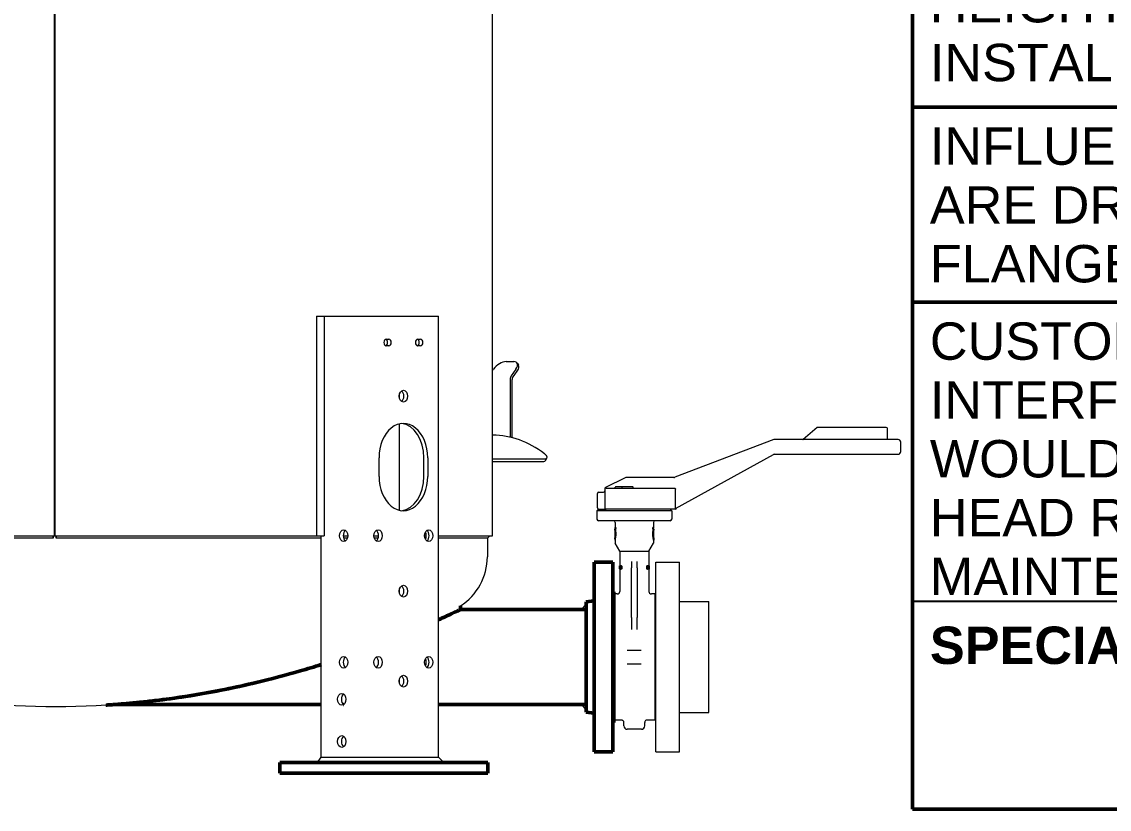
# Model space of a CAD drawing. Header units: inches. Extents: x 17 to 469, y 7 to 301.
# Drawn here: x 358.5 to 410, y 38.5 to 75.8 of the extents above; entities that cross this region are included whole.
import ezdxf
from ezdxf.enums import TextEntityAlignment as Align

# ---------------------------------------------------------------- set-up
doc = ezdxf.new("R2010")
doc.units = ezdxf.units.IN
doc.header["$LTSCALE"] = 14
doc.header["$MEASUREMENT"] = 0
doc.layers.get('0').update_dxf_attribs({"lineweight": 25})
for name, color, linetype, lineweight in [('Dimension (ANSI)', 7, 'Continuous', 25), ('Sketch Geometry (ANSI)', 7, 'Continuous', 25), ('Sketch Geometry(MEMCOR)', 7, 'Continuous', 50), ('Symbols(MEMCOR)', 7, 'Continuous', 25), ('Visible (ANSI)', 7, 'Continuous', 50)]:
    doc.layers.add(name, color=color, linetype=linetype, lineweight=lineweight)
doc.styles.add('MEMCOR', font='arial.ttf')
doc.styles.add('MEMCOR Medium', font='arial.ttf')
doc.dimstyles.new('Default (ANSI)', dxfattribs={"dimscale": 14, "dimtxt": 0.15, "dimasz": 0.098425, "dimexe": 0.125, "dimexo": 0.0625, "dimgap": 0.031496, "dimtad": 0, "dimtih": 1, "dimtoh": 1, "dimdec": 4, "dimrnd": 1e-08, "dimzin": 3, "dimdsep": 46, "dimlunit": 5, "dimtxsty": 'MEMCOR Medium', "dimcen": 0.09, "dimdle": 0.393701, "dimclrd": 256, "dimclre": 256, "dimclrt": 256, "dimadec": 0, "dimazin": 1, "dimtfac": 0.8, "dimtofl": 0, "dimtmove": 0, "dimatfit": 3, "dimfxl": 1, "dimfrac": 1, "dimtolj": 1, "dimtzin": 4, "dimlwd": -1, "dimlwe": -1, "dimarcsym": 0})

# ---------------------------------------------------------------- blocks, each defined once
blk = doc.blocks.new('NOTES')
at = {"layer": 'Sketch Geometry (ANSI)'}
blk.add_line((-2.075, -1.21), (2.075, -1.21), dxfattribs=at)
at = {"layer": 'Sketch Geometry(MEMCOR)'}
for p, q in [((-2.075, -1.85), (-2.075, 1.85)), ((-2.075, 0.31), (2.075, 0.31)), ((-2.075, -0.29), (2.075, -0.29)), ((2.075, -1.85), (-2.075, -1.85))]:
    blk.add_line(p, q, dxfattribs=at)
at = {"layer": 'Symbols(MEMCOR)', "color": 7, "char_height": 0.114972, "attachment_point": 1, "line_spacing_factor": 0.944221, "style": 'MEMCOR'}
for s, insert, width in [('\\fArial|b0|i0;TANKS ARE SHIPPED WITH LEGS IN THE COLLAPSED POSITION TO REDUCE OVERALL HEIGHT AND ASSIST TANK ACCESS. TANK MUST BE INSTALLED WITH LEGS IN EXTENDED POSITION.', (-2.0218, 1.048), 4.125148), ('\\fArial|b0|i0;INFLUENT, EFFLUENT, & DRAIN CONNECTIONS ARE DRILLED FOR METRIC AND IMPERIAL FLANGE BOLT PATTERNS', (-2.0218, 0.248), 3.923818), ('\\fArial|b0|i0;CUSTOMER IS TO CONFIRM THERE ARE NO INTERFERENCES IN THE FILTER ROOM THAT WOULD INHIBIT THE ROTATIONAL SWING OF THE HEAD REQUIRED FOR GENERAL FILTER MAINTENANCE', (-2.0218, -0.352), 4.083133)]:
    blk.add_mtext(s, dxfattribs=dict(at, insert=insert, width=width))
at = {"layer": 'Symbols(MEMCOR)', "color": 7, "insert": (-2.0218, -1.288), "char_height": 0.114972, "attachment_point": 1, "style": 'MEMCOR'}
blk.add_mtext('\\fArial|b1|i0;\\H0.1150;SPECIAL NOTES:', dxfattribs=at)
at = {"layer": 'Symbols(MEMCOR)', "color": 7, "style": 'MEMCOR'}
for tag, p in [('@Special_Notes', (-2.0218, -1.4827)), ('@Special_Notes1', (-2.0218, -1.6773))]:
    blk.add_attdef(tag, text='', height=0.115, dxfattribs=at).set_placement(p, align=Align.TOP_LEFT)
blk = doc.blocks.new('*D28')
at = {"layer": 'Defpoints', "color": 0, "transparency": 16777216}
for p in [(299.754, 132.744), (359.476, 132.744), (339.816, 40.229)]:
    blk.add_point(p, dxfattribs=at)
at = {"layer": 'Dimension (ANSI)', "transparency": 16777216}
for p, q in [((358.601, 132.744), (298.004, 132.744)), ((299.754, 131.366), (299.754, 93.646)), ((299.754, 41.607), (299.754, 79.328)), ((338.941, 40.229), (298.004, 40.229))]:
    blk.add_line(p, q, dxfattribs=at)
for points in [[(299.524, 131.366), (299.983, 131.366), (299.754, 132.744)], [(299.524, 41.607), (299.983, 41.607), (299.754, 40.229)]]:
    blk.add_solid(points, dxfattribs=at)
at = {"layer": 'Dimension (ANSI)', "transparency": 16777216, "char_height": 2.1, "attachment_point": 5, "style": 'MEMCOR Medium'}
for s, insert in [('\\A1; \\fArial|b0|i0;\\H2.1000;92{\\H0.8x;\\S1#2;} in', (299.754, 88.633)), ('\\A1;[2349.9 mm]{\\P\\fArial|b0|i0;\\H2.1000;SHIPPING HEIGHT\\P\\fArial|b0|i0;\\H2.1000;REF.}', (299.754, 81.474))]:
    blk.add_mtext(s, dxfattribs=dict(at, insert=insert))

msp = doc.modelspace()

# ---------------------------------------------------------------- linework, layer by layer
at = {"layer": 'Visible (ANSI)', "linetype": 'Continuous', "lineweight": 18}
for p, q in [((360.048821, 116.479368), (360.048821, 51.479368)), ((360.048826, 51.479368), (360.048826, 116.479368)), ((360.052437, 116.479368), (360.052437, 51.479368)), ((360.052442, 51.479368), (360.052442, 116.479368)), ((380.801093, 51.479368), (380.801093, 103.729368)), ((372.449901, 61.879368), (372.826234, 61.879368)), ((372.449901, 61.879368), (372.449901, 51.479368)), ((372.826234, 61.879368), (374.140441, 61.879368)), ((372.826234, 61.879368), (372.826234, 51.479368)), ((374.140441, 61.879368), (375.116249, 61.879368)), ((375.116249, 61.879368), (378.029528, 61.879368)), ((378.029528, 61.879368), (378.231625, 61.879368)), ((378.231625, 40.979368), (378.231625, 61.879368)), ((375.75618, 60.784368), (375.89053, 60.784368)), ((375.89053, 60.474368), (375.75618, 60.474368)), ((377.255247, 60.784368), (377.389597, 60.784368)), ((377.389597, 60.474368), (377.255247, 60.474368)), ((380.801093, 59.311241), (380.84437, 59.372443)), ((381.447923, 59.725996), (381.801476, 59.725996)), ((381.90503, 59.372443), (381.681786, 59.056729)), ((381.746786, 58.964805), (381.97003, 59.280519)), ((381.959725, 59.661118), (382.024725, 59.569194)), ((381.627939, 58.872881), (381.627939, 56.176395)), ((381.719862, 56.176395), (381.719862, 58.872881)), ((376.384754, 58.002127), (376.384754, 58.176609)), ((376.384754, 52.681229), (376.384754, 56.777507)), ((396.182783, 56.598205), (395.51983, 56.041921)), ((399.454254, 56.612242), (396.22135, 56.612242)), ((399.514254, 56.057242), (399.514254, 56.552242)), ((394.117757, 56.029053), (389.43575, 54.245431)), ((400.014254, 56.037242), (394.162257, 56.037242)), ((400.139254, 55.462242), (400.139254, 55.912242)), ((375.420304, 54.289368), (375.420304, 55.169368)), ((377.548696, 54.289368), (377.548696, 55.169368)), ((377.725473, 55.169368), (377.725473, 54.289368)), ((383.317165, 55.058988), (383.366275, 55.168901)), ((389.467116, 52.76633), (394.111112, 55.321757)), ((394.171374, 55.337242), (400.014254, 55.337242)), ((383.209013, 55.106583), (380.801093, 55.106583)), ((380.801093, 54.996685), (383.159909, 54.996685)), ((387.057454, 54.208842), (386.185808, 53.773019)), ((387.08786, 54.224046), (387.057454, 54.208842)), ((389.39125, 54.237242), (387.143762, 54.237242)), ((386.114254, 53.709039), (386.114254, 53.677242)), ((386.114254, 53.677242), (386.114254, 52.797242)), ((386.152049, 53.75614), (386.140744, 53.750487)), ((386.171768, 53.765999), (386.152049, 53.75614)), ((386.185808, 53.773019), (386.171768, 53.765999)), ((386.174254, 53.737242), (386.195054, 53.737242)), ((386.195054, 53.737242), (389.401341, 53.737242)), ((386.612706, 53.747242), (386.612706, 53.777242)), ((386.936702, 53.787242), (386.622706, 53.787242)), ((386.943878, 53.787242), (386.936702, 53.787242)), ((387.282811, 53.787242), (386.943878, 53.787242)), ((386.946702, 53.747242), (386.946702, 53.777242)), ((387.295636, 53.787242), (387.282811, 53.787242)), ((387.44591, 53.787242), (387.295636, 53.787242)), ((387.45591, 53.747242), (387.45591, 53.777242)), ((389.462971, 52.832534), (389.462971, 53.677242)), ((385.764254, 52.797242), (385.764254, 53.477242)), ((385.824254, 53.537242), (386.054254, 53.537242)), ((360.048826, 52.604368), (360.052437, 52.604368)), ((385.821494, 52.737242), (385.742754, 52.658502)), ((389.285754, 52.658502), (385.742754, 52.658502)), ((385.742754, 52.658502), (385.742754, 52.264801)), ((385.821494, 52.737242), (386.174254, 52.737242)), ((386.195054, 52.737242), (386.174254, 52.737242)), ((389.454254, 52.737242), (386.195054, 52.737242)), ((389.207013, 52.737242), (389.285754, 52.658502)), ((389.285754, 52.658502), (389.285754, 52.264801)), ((360.048826, 52.479368), (360.052437, 52.479368)), ((389.207013, 52.186061), (385.821494, 52.186061)), ((386.608742, 52.107321), (386.608742, 51.859683)), ((388.419765, 52.107321), (388.419765, 51.859683)), ((386.588663, 51.790392), (386.588663, 51.743148)), ((386.588663, 51.790392), (386.599638, 51.790392)), ((386.594562, 51.859683), (386.594562, 51.812045)), ((386.594562, 51.859683), (386.619835, 51.859683)), ((386.60041, 51.812045), (386.594562, 51.812045)), ((386.604957, 51.710343), (386.625404, 51.710343)), ((386.619835, 51.812045), (386.609616, 51.812045)), ((386.619835, 51.812045), (386.619835, 51.859683)), ((386.619835, 51.859683), (386.64063, 51.859683)), ((386.619835, 51.812045), (386.64063, 51.812045)), ((386.64063, 51.859683), (386.64063, 51.812045)), ((388.408672, 51.859683), (388.387877, 51.859683)), ((388.387877, 51.812045), (388.387877, 51.859683)), ((388.408672, 51.812045), (388.387877, 51.812045)), ((388.403103, 51.710343), (388.42355, 51.710343)), ((388.408672, 51.859683), (388.433945, 51.859683)), ((388.408672, 51.859683), (388.408672, 51.812045)), ((388.418891, 51.812045), (388.408672, 51.812045)), ((388.433945, 51.812045), (388.428097, 51.812045)), ((388.439844, 51.790392), (388.428869, 51.790392)), ((388.433945, 51.812045), (388.433945, 51.859683)), ((388.439844, 51.790392), (388.439844, 51.743148)), ((359.983779, 51.354368), (347.428819, 51.354368)), ((347.651362, 51.479368), (360.048821, 51.479368)), ((359.983779, 51.354368), (359.983371, 51.479368)), ((359.983779, 51.479368), (359.983779, 51.354368)), ((360.048826, 51.479368), (360.048821, 51.479368)), ((360.052437, 51.479368), (360.052442, 51.479368)), ((360.052442, 51.479368), (372.449901, 51.479368)), ((360.117892, 51.479368), (360.117484, 51.354368)), ((360.117484, 51.354368), (360.117484, 51.479368)), ((372.672444, 51.354368), (360.117484, 51.354368)), ((372.449901, 51.479368), (372.826234, 51.479368)), ((372.672444, 40.979368), (372.672444, 51.479368)), ((373.723248, 51.479368), (373.942451, 51.479368)), ((373.921627, 51.354368), (373.744073, 51.354368)), ((375.178474, 51.479368), (375.397677, 51.479368)), ((375.376852, 51.354368), (375.199299, 51.354368)), ((377.571323, 51.479368), (377.654762, 51.479368)), ((377.633937, 51.354368), (377.592148, 51.354368)), ((378.231625, 51.479368), (380.801093, 51.479368)), ((380.550631, 51.354368), (378.231625, 51.354368)), ((380.550631, 51.354368), (380.675631, 51.479368)), ((380.550631, 51.354368), (380.550631, 50.479368)), ((386.588663, 51.384093), (386.588663, 51.336848)), ((386.588663, 51.336848), (386.589524, 51.336848)), ((386.588663, 51.306927), (386.589257, 51.306927)), ((386.588663, 51.306927), (386.588663, 51.259289)), ((386.59141, 51.259289), (386.588663, 51.259289)), ((386.59141, 51.259289), (386.61155, 51.259289)), ((386.613557, 51.356913), (386.593373, 51.356913)), ((386.608742, 51.259289), (386.608742, 51.128343)), ((386.825277, 50.748019), (386.611379, 51.118501)), ((388.20323, 50.748019), (388.417128, 51.118501)), ((388.435134, 51.356913), (388.41495, 51.356913)), ((388.437097, 51.259289), (388.416957, 51.259289)), ((388.419765, 51.259289), (388.419765, 51.128343)), ((388.439844, 51.259289), (388.437097, 51.259289)), ((388.439844, 51.336848), (388.438983, 51.336848)), ((388.43925, 51.306927), (388.439844, 51.306927)), ((388.439844, 51.384093), (388.439844, 51.336848)), ((388.439844, 51.306927), (388.439844, 51.259289)), ((386.825277, 50.748019), (388.20323, 50.748019)), ((386.825277, 50.748019), (386.825277, 50.053786)), ((388.20323, 50.748019), (388.20323, 50.053263)), ((386.814041, 50.031287), (386.814041, 50.016506)), ((386.815844, 50.016506), (386.814041, 50.016506)), ((386.815844, 50.016506), (386.815844, 49.908328)), ((386.816191, 50.053786), (386.817875, 50.053786)), ((386.817875, 49.908328), (386.817875, 50.053786)), ((386.817875, 50.053786), (386.829762, 50.053786)), ((386.829762, 50.053786), (386.829762, 50.041277)), ((386.83853, 50.056533), (386.850787, 50.056533)), ((386.884228, 50.056533), (386.897393, 50.056533)), ((387.376458, 50.260694), (387.376458, 49.95412)), ((387.652049, 49.95412), (387.652049, 50.260694)), ((388.108987, 49.891846), (388.108987, 50.053263)), ((388.122631, 50.053263), (388.108987, 50.053263)), ((388.122631, 50.053263), (388.14222, 50.053263)), ((388.122631, 50.053263), (388.122631, 49.891846)), ((388.134403, 49.910421), (388.134403, 50.034688)), ((388.142737, 50.034688), (388.134403, 50.034688)), ((388.174387, 50.02314), (388.174387, 50.053263)), ((388.186705, 50.053263), (388.174387, 50.053263)), ((388.186705, 50.053263), (388.194905, 50.053263)), ((388.186705, 50.053263), (388.186705, 49.891846)), ((388.192255, 49.891846), (388.192255, 50.031026)), ((388.195672, 50.047048), (388.195672, 50.053263)), ((388.207612, 50.053263), (388.195672, 50.053263)), ((388.212316, 50.053786), (388.20323, 50.053786)), ((388.207612, 50.053263), (388.210255, 50.053263)), ((388.207612, 50.053263), (388.207612, 49.925464)), ((388.210255, 49.891846), (388.210255, 50.053263)), ((388.214466, 50.031287), (388.210255, 50.031287)), ((388.214466, 50.016506), (388.210255, 50.016506)), ((388.212663, 50.016506), (388.212663, 49.908328)), ((388.214466, 50.031287), (388.214466, 50.016506)), ((388.537876, 41.229368), (388.537876, 50.229368)), ((388.537876, 50.229368), (389.662876, 50.229368)), ((389.662876, 41.229368), (389.662876, 50.229368)), ((386.814041, 49.908328), (386.815844, 49.908328)), ((386.814041, 49.908328), (386.814041, 49.891846)), ((386.821703, 49.891846), (386.814041, 49.891846)), ((386.817875, 49.908328), (386.821703, 49.908328)), ((386.821703, 49.891846), (386.821703, 49.908328)), ((386.821703, 49.908328), (386.829077, 49.908328)), ((386.821703, 49.891846), (386.833522, 49.891846)), ((386.825277, 49.891846), (386.825277, 48.839604)), ((386.83853, 49.888445), (386.850787, 49.888445)), ((386.884228, 49.888445), (386.897393, 49.888445)), ((387.376458, 48.805564), (387.376458, 49.95412)), ((387.652049, 49.95412), (387.652049, 48.805564)), ((388.122631, 49.891846), (388.108987, 49.891846)), ((388.142414, 49.891846), (388.122631, 49.891846)), ((388.134403, 49.910421), (388.142737, 49.910421)), ((388.162836, 49.921147), (388.150056, 49.921147)), ((388.174387, 49.891846), (388.174387, 49.922867)), ((388.186705, 49.891846), (388.174387, 49.891846)), ((388.192255, 49.891846), (388.186705, 49.891846)), ((388.207004, 49.891846), (388.195054, 49.891846)), ((388.20323, 49.891846), (388.20323, 48.839604)), ((388.210255, 49.891846), (388.207004, 49.891846)), ((388.214466, 49.908328), (388.210255, 49.908328)), ((388.214466, 49.891846), (388.210255, 49.891846)), ((388.214466, 49.908328), (388.214466, 49.891846)), ((376.384754, 48.761127), (376.384754, 48.935609)), ((386.707167, 48.721494), (386.550631, 48.721494)), ((387.376458, 47.602925), (387.376458, 48.805564)), ((387.652049, 48.805564), (387.652049, 47.602925)), ((388.498505, 48.721494), (388.32134, 48.721494)), ((388.498505, 42.737242), (388.498505, 48.721494)), ((388.537876, 48.682124), (388.498505, 48.721494)), ((384.990631, 47.979368), (385.240631, 48.229368)), ((384.990631, 47.979368), (385.240631, 47.979368)), ((389.662876, 48.354368), (391.037876, 48.354368)), ((391.037876, 43.104368), (391.037876, 48.354368)), ((387.376458, 47.602925), (387.376458, 47.386466)), ((387.652049, 47.386466), (387.652049, 47.602925)), ((387.376458, 47.386466), (387.376458, 47.031798)), ((387.652049, 47.031798), (387.652049, 47.386466)), ((387.84626, 46.044329), (387.182248, 46.044329)), ((387.182248, 45.414407), (387.84626, 45.414407)), ((376.384754, 44.498127), (376.384754, 44.672609)), ((385.240631, 43.229368), (384.990631, 43.479368)), ((385.240631, 43.479368), (384.990631, 43.479368)), ((388.537876, 42.776612), (388.498505, 42.737242)), ((389.662876, 43.104368), (391.037876, 43.104368)), ((386.94607, 42.737242), (386.550631, 42.737242)), ((387.022128, 42.461848), (387.022128, 42.632438)), ((387.848899, 42.304368), (387.179608, 42.304368)), ((388.006379, 42.461848), (388.006379, 42.632438)), ((388.498505, 42.737242), (388.082437, 42.737242)), ((388.537876, 41.229368), (389.662876, 41.229368)), ((372.495667, 40.729368), (372.672444, 40.979368)), ((372.672444, 40.979368), (374.140441, 40.979368)), ((374.140441, 40.979368), (375.116249, 40.979368)), ((375.116249, 40.979368), (378.029528, 40.979368)), ((378.029528, 40.979368), (378.231625, 40.979368)), ((378.231625, 40.979368), (378.481625, 40.729368))]:
    msp.add_line(p, q, dxfattribs=at)
at = {"layer": 'Visible (ANSI)'}
for p, q in [((385.610631, 50.229368), (385.610631, 41.229368)), ((386.490631, 50.229368), (385.610631, 50.229368)), ((386.490631, 50.229368), (386.490631, 41.229368)), ((386.550631, 48.824368), (386.490631, 48.824368)), ((386.550631, 48.824368), (386.550631, 42.634368)), ((379.27652, 48.148013), (379.27652, 47.979368)), ((379.27652, 47.979368), (385.240631, 47.979368)), ((385.240631, 48.338938), (385.610631, 48.384368)), ((385.240631, 48.338938), (385.240631, 43.119798)), ((362.490126, 43.461455), (362.490126, 43.452187)), ((372.672444, 43.479368), (362.893509, 43.479368)), ((373.749177, 43.479368), (373.73683, 43.479368)), ((385.240631, 43.479368), (378.231625, 43.479368)), ((385.240631, 43.119798), (385.610631, 43.074368)), ((386.550631, 42.634368), (386.490631, 42.634368)), ((386.490631, 41.229368), (385.610631, 41.229368)), ((370.711529, 40.729368), (371.004423, 40.729368)), ((370.711529, 40.729368), (370.711529, 40.229368)), ((373.125743, 40.729368), (371.004423, 40.729368)), ((373.125743, 40.729368), (374.539957, 40.729368)), ((380.281664, 40.729368), (374.539957, 40.729368)), ((380.281664, 40.729368), (380.574557, 40.729368)), ((380.574557, 40.729368), (380.574557, 40.229368)), ((371.004423, 40.229368), (370.711529, 40.229368)), ((373.125743, 40.229368), (371.004423, 40.229368)), ((374.539957, 40.229368), (373.125743, 40.229368)), ((380.281664, 40.229368), (374.539957, 40.229368)), ((380.574557, 40.229368), (380.281664, 40.229368))]:
    msp.add_line(p, q, dxfattribs=at)
at = {"layer": 'Visible (ANSI)', "linetype": 'Continuous', "lineweight": 18}
for centre, radius, start, end in [((396.22135, 56.552242), 0.06, 90, 130), ((399.454254, 56.552242), 0.06, 0, 90), ((394.162257, 55.912242), 0.125, 90, 110.854458), ((395.506974, 56.057242), 0.02, 270, 310), ((399.534254, 56.057242), 0.02, 180, 270), ((400.014254, 55.912242), 0.125, 0, 90), ((394.171374, 55.212242), 0.125, 90, 118.8224298), ((400.014254, 55.462242), 0.125, 270, 0), ((387.143762, 54.112242), 0.125, 90, 116.5650512), ((389.39125, 54.362242), 0.125, 270, 290.854458), ((386.054254, 53.597242), 0.06, 270, 0), ((386.174254, 53.677242), 0.06, 90, 180), ((386.602706, 53.747242), 0.01, 270, 0), ((386.622706, 53.777242), 0.01, 90, 180), ((386.936702, 53.777242), 0.01, 0, 90), ((386.956702, 53.747242), 0.01, 180, 270), ((387.44591, 53.777242), 0.01, 0, 90), ((387.46591, 53.747242), 0.01, 180, 270), ((385.824254, 53.477242), 0.06, 90, 180), ((385.824254, 52.797242), 0.06, 180, 270), ((386.174254, 52.797242), 0.06, 180, 270), ((389.454254, 52.797242), 0.06, 270, 355.1309829), ((385.821494, 52.264801), 0.07874, 180, 270), ((386.530002, 52.107321), 0.07874, 0, 90), ((388.498505, 52.107321), 0.07874, 90, 180), ((389.207013, 52.264801), 0.07874, 270, 0), ((386.628427, 51.128343), 0.019685, 180, 210), ((388.40008, 51.128343), 0.019685, 330, 0), ((377.780631, 50.479368), 2.77, 302.6858143, 0), ((386.707167, 48.839604), 0.11811, 270, 0), ((388.32134, 48.839604), 0.11811, 180, 270), ((360.050631, 84.702806), 41.313437, 252.2109411, 273.3851958), ((386.911891, 42.632438), 0.110236, 0, 71.9378969), ((387.179608, 42.461848), 0.15748, 180, 270), ((387.848899, 42.461848), 0.15748, 270, 0), ((388.116616, 42.632438), 0.110236, 108.0621031, 180)]:
    msp.add_arc(centre, radius, start, end, dxfattribs=at)
at = {"layer": 'Visible (ANSI)'}
for centre, major_axis, start_param, end_param in [((360.118553, 60.479368), (0, 4.25), 0.02200231, 0.023204255), ((360.154803, 60.479368), (0, 4.25), 0.034069472, 0.035271833), ((360.154803, 60.479368), (0, -4.25), 6.247913474, 6.249115835), ((360.118553, 60.479368), (0, -4.25), 6.259981052, 6.261182997)]:
    msp.add_ellipse(centre, major_axis=major_axis, ratio=0.707106781, start_param=start_param, end_param=end_param, dxfattribs=at)
at = {"layer": 'Visible (ANSI)', "linetype": 'Continuous', "lineweight": 18}
for centre, major_axis, ratio, start_param, end_param in [((375.75618, 60.629368), (0, -0.155), 0.707106781, 3.141592654, 6.283185307), ((375.713754, 60.629368), (0, -0.155), 0.707106781, 0.194777643, 2.946815011), ((375.89053, 60.629368), (0, 0.155), 0.707106781, 3.141592654, 6.283185307), ((377.255247, 60.629368), (0, -0.155), 0.707106781, 3.141592654, 6.283185307), ((377.21282, 60.629368), (0, -0.155), 0.707106781, 0.194777643, 2.946815011), ((377.389597, 60.629368), (0, 0.155), 0.707106781, 3.141592654, 6.283185307), ((381.197923, 59.372443), (0.408248, 0.288675), 0.5, 0.615479709, 2.186276035), ((381.551476, 59.372443), (0.408248, 0.288675), 0.5, 5.327868689, 6.898665016), ((381.616476, 59.280519), (0.408248, 0.288675), 0.5, 5.327868689, 6.283185307), ((381.811786, 58.872881), (0, 0.26), 0.707106781, 0.785398163, 1.570796327), ((381.811786, 58.872881), (0, -0.13), 0.707106781, 3.926990817, 4.71238898), ((376.396112, 58.089368), (0, 0.28), 0.707106781, 3.604362771, 5.820415189), ((376.572889, 55.169368), (0, 1.63), 0.707106781, 4.71238898, 7.853981634), ((376.396112, 55.169368), (0, 1.63), 0.707106781, 4.71238898, 6.206422826), ((380.77876, 48.876195), (0, 7.37), 0.707106781, 5.787544151, 6.278899705), ((381.536015, 56.176395), (0, 0.13), 0.707106781, 4.493796303, 4.71238898), ((381.536015, 56.176395), (0, -0.26), 0.707106781, 1.375468286, 1.570796327), ((376.572889, 54.289368), (0, -1.63), 0.707106781, 4.71238898, 7.853981634), ((376.396112, 54.289368), (0, -1.63), 0.707106781, 0.076762481, 1.570796327), ((373.921238, 51.479368), (0, -0.28), 0.707106781, 3.604362771, 5.820415189), ((375.199687, 51.479368), (0, 0.28), 0.707106781, 3.604362771, 5.820415189), ((377.456772, 51.479368), (0, -0.28), 0.707106781, 0.909644844, 2.23194781), ((377.592536, 51.479368), (0, 0.28), 0.707106781, 3.604362771, 5.820415189), ((387.514254, 51.159771), (0, 4.107169), 0.225359733, 1.439784722, 1.514252692), ((387.514254, 50.943084), (0, 4.107169), 0.225359733, 1.398441887, 1.454469301), ((387.514254, 51.159771), (0, 4.107169), 0.225359733, 1.411307558, 1.427164649), ((387.514254, 50.943084), (0, 4.107169), 0.225359733, 1.357613543, 1.38288267), ((387.514254, 50.943084), (0, 4.018073), 0.225359733, 1.352810995, 1.378664437), ((387.514254, 50.943084), (0, 4.018073), 0.225359733, 4.90452087, 4.930374312), ((387.514254, 50.943084), (0, -4.107169), 0.225359733, 1.758709983, 1.78397911), ((387.514254, 50.943084), (0, -4.107169), 0.225359733, 1.687123352, 1.743150767), ((387.514254, 51.159771), (0, -4.107169), 0.225359733, 1.714428005, 1.730285096), ((387.514254, 51.159771), (0, -4.107169), 0.225359733, 1.627339961, 1.701807931), ((387.514254, 51.159771), (0, 4.107169), 0.225359733, 1.526769784, 1.534959662), ((387.514254, 50.943084), (0, 4.107169), 0.225359733, 1.469867522, 1.493731553), ((387.514254, 50.943084), (0, 4.018073), 0.225359733, 1.467621648, 1.49201922), ((387.514254, 50.943084), (0, 4.018073), 0.225359733, 4.791166087, 4.815563659), ((387.514254, 50.943084), (0, -4.107169), 0.225359733, 1.647861101, 1.671725131), ((387.514254, 51.159771), (0, -4.107169), 0.225359733, 1.606632991, 1.61482287), ((387.514254, 49.685619), (0, -1.365637), 0.513157895, 1.722387859, 1.826501132), ((387.514254, 49.725401), (0, -1.377604), 0.508700102, 1.716536886, 1.811096977), ((387.514254, 49.685619), (0, 1.342621), 0.513157895, 4.866599842, 4.891116357), ((376.396112, 48.848368), (0, 0.28), 0.707106781, 3.604362771, 5.820415189), ((373.921238, 45.479368), (0, -0.28), 0.707106781, 3.604362771, 5.820415189), ((375.199687, 45.479368), (0, 0.28), 0.707106781, 3.604362771, 5.820415189), ((377.456772, 45.479368), (0, -0.28), 0.707106781, 0.909644844, 2.23194781), ((377.592536, 45.479368), (0, 0.28), 0.707106781, 3.604362771, 5.820415189), ((376.396112, 44.585368), (0, 0.28), 0.707106781, 3.604362771, 5.820415189), ((373.831392, 43.725368), (0, -0.28), 0.707106781, 3.604362771, 5.820415189), ((373.831392, 41.725368), (0, -0.28), 0.707106781, 3.604362771, 5.820415189)]:
    msp.add_ellipse(centre, major_axis=major_axis, ratio=ratio, start_param=start_param, end_param=end_param, dxfattribs=at)
for centre, major_axis in [((376.572889, 58.089368), (0, -0.28)), ((373.744461, 51.479368), (0, 0.28)), ((375.376464, 51.479368), (0, -0.28)), ((377.769313, 51.479368), (0, -0.28)), ((376.572889, 48.848368), (0, -0.28)), ((373.744461, 45.479368), (0, 0.28)), ((375.376464, 45.479368), (0, -0.28)), ((377.769313, 45.479368), (0, -0.28)), ((376.572889, 44.585368), (0, -0.28)), ((373.654615, 43.725368), (0, -0.28)), ((373.654615, 41.725368), (0, -0.28))]:
    msp.add_ellipse(centre, major_axis=major_axis, ratio=0.707106781, dxfattribs=at)
for points, knots in [([(383.257268, 55.359318), (383.296357, 55.329431), (383.328905, 55.296769), (383.368443, 55.235318), (383.375447, 55.20657), (383.366402, 55.160615), (383.349778, 55.14035), (383.293272, 55.113314), (383.253407, 55.106583), (383.209013, 55.106583)], [5.751172896, 5.751172896, 5.751172896, 5.751172896, 6.230027309, 6.230027309, 6.708881722, 6.708881722, 7.187288544, 7.187288544, 7.665695365, 7.665695365, 7.665695365, 7.665695365]), ([(383.159909, 54.996685), (383.204303, 54.996685), (383.244169, 55.003416), (383.294486, 55.027488), (383.309457, 55.042158), (383.317106, 55.059012)], [7.666112893, 7.666112893, 7.666112893, 7.666112893, 8.1445202479, 8.1445202479, 8.5181613892, 8.5181613892, 8.5181613892, 8.5181613892]), ([(386.126574, 53.7409), (386.121554, 53.736124), (386.11888, 53.731308), (386.11632, 53.725286), (386.115546, 53.722796), (386.114516, 53.717705), (386.114256, 53.715123), (386.114254, 53.712521)], [0, 0, 0, 0, 0.0554026382, 0.0554026382, 0.091701074, 0.091701074, 0.1274278989, 0.1274278989, 0.1274278989, 0.1274278989]), ([(386.140742, 53.750486), (386.140667, 53.750449), (386.140592, 53.750411), (386.137193, 53.748701), (386.131719, 53.745794), (386.126574, 53.7409)], [-0.00064885071, -0.00064885071, -0.00064885071, -0.00064885071, 0, 0, 0.02871512002, 0.02871512002, 0.02871512002, 0.02871512002]), ([(389.401341, 53.737242), (389.409018, 53.737242), (389.41806, 53.73548), (389.432173, 53.729725), (389.439768, 53.724751), (389.450462, 53.714225), (389.45549, 53.706847), (389.46122, 53.693219), (389.462971, 53.684584), (389.462971, 53.677242)], [0.6867161973, 0.6867161973, 0.6867161973, 0.6867161973, 0.7452113325, 0.7452113325, 0.8028585154, 0.8028585154, 0.8595568244, 0.8595568244, 0.9155047418, 0.9155047418, 0.9155047418, 0.9155047418]), ([(389.465073, 52.797242), (389.464641, 52.800477), (389.464269, 52.803938), (389.463285, 52.815614), (389.462971, 52.824387), (389.462971, 52.832534)], [0.40630894374, 0.40630894374, 0.40630894374, 0.40630894374, 0.43386006597, 0.43386006597, 0.49593751125, 0.49593751125, 0.49593751125, 0.49593751125]), ([(389.467116, 52.76633), (389.466335, 52.765895), (389.465775, 52.765782), (389.464698, 52.766019), (389.464441, 52.766793), (389.464396, 52.770285), (389.46507, 52.774062), (389.465889, 52.783833), (389.46602, 52.790156), (389.465073, 52.797242)], [-2.5228002493, -2.5228002493, -2.5228002493, -2.5228002493, -2.493582986, -2.493582986, -2.4433706275, -2.4433706275, -2.3553185183, -2.3553185183, -2.2602426924, -2.2602426924, -2.2602426924, -2.2602426924]), ([(386.598194, 51.747665), (386.596177, 51.757706), (386.594284, 51.766339), (386.590121, 51.784653), (386.588663, 51.790392), (386.588663, 51.790392)], [0.5273866109, 0.5273866109, 0.5273866109, 0.5273866109, 0.6538045606, 0.6538045606, 0.8717207208, 0.8717207208, 0.8717207208, 0.8717207208]), ([(386.588663, 51.743148), (386.588663, 51.743148), (386.589575, 51.738619), (386.592668, 51.721403), (386.594643, 51.70982), (386.596595, 51.69632)], [2.0668736377, 2.0668736377, 2.0668736377, 2.0668736377, 2.2391088485, 2.2391088485, 2.3902379865, 2.3902379865, 2.3902379865, 2.3902379865]), ([(386.593373, 51.356913), (386.595951, 51.368394), (386.599397, 51.384725), (386.606189, 51.423338), (386.609978, 51.448759), (386.615363, 51.504594), (386.616873, 51.535018), (386.616873, 51.56362), (386.616873, 51.592222), (386.615363, 51.622646), (386.610557, 51.672484), (386.607769, 51.692915), (386.604957, 51.710343)], [-0.637258242, -0.637258242, -0.637258242, -0.637258242, -0.4358884, -0.4358884, -0.2179442, -0.2179442, 0, 0, 0, 0.2179442, 0.2179442, 0.389071682, 0.389071682, 0.389071682, 0.389071682]), ([(386.602377, 51.647474), (386.602827, 51.642573), (386.603251, 51.637537), (386.605309, 51.610295), (386.60624, 51.586224), (386.60624, 51.56362), (386.60624, 51.541016), (386.605309, 51.516945), (386.601969, 51.472731), (386.599612, 51.452582), (386.596585, 51.430716), (386.595739, 51.425027), (386.594918, 51.419782)], [-0.2122552948, -0.2122552948, -0.2122552948, -0.2122552948, -0.1722437288, -0.1722437288, 0, 0, 0, 0.1722437288, 0.1722437288, 0.3444874576, 0.3444874576, 0.4090070723, 0.4090070723, 0.4090070723, 0.4090070723]), ([(386.625404, 51.710343), (386.62828, 51.692917), (386.631132, 51.67249), (386.636051, 51.622654), (386.637597, 51.592228), (386.637597, 51.56362), (386.637597, 51.535012), (386.636051, 51.504586), (386.63054, 51.448753), (386.626663, 51.423335), (386.619716, 51.384726), (386.616192, 51.368395), (386.613557, 51.356913)], [-0.389147007, -0.389147007, -0.389147007, -0.389147007, -0.217989881, -0.217989881, 0, 0, 0, 0.217989881, 0.217989881, 0.435979763, 0.435979763, 0.637408265, 0.637408265, 0.637408265, 0.637408265]), ([(388.41495, 51.356913), (388.412315, 51.368395), (388.408791, 51.384726), (388.401844, 51.423335), (388.397967, 51.448753), (388.392456, 51.504586), (388.39091, 51.535012), (388.39091, 51.592228), (388.392456, 51.622654), (388.397375, 51.67249), (388.400227, 51.692917), (388.403103, 51.710343)], [1.106387994, 1.106387994, 1.106387994, 1.106387994, 1.307816496, 1.307816496, 1.525806378, 1.525806378, 1.743796259, 1.743796259, 1.961786141, 1.961786141, 2.132943266, 2.132943266, 2.132943266, 2.132943266]), ([(388.42355, 51.710343), (388.420738, 51.692915), (388.41795, 51.672484), (388.413144, 51.622646), (388.411634, 51.592222), (388.411634, 51.535018), (388.413144, 51.504594), (388.418529, 51.448759), (388.422318, 51.423338), (388.42911, 51.384725), (388.432557, 51.368394), (388.435134, 51.356913)], [1.35436976, 1.35436976, 1.35436976, 1.35436976, 1.525497241, 1.525497241, 1.743441442, 1.743441442, 1.961385642, 1.961385642, 2.179329842, 2.179329842, 2.380699684, 2.380699684, 2.380699684, 2.380699684]), ([(388.433589, 51.419782), (388.432768, 51.425027), (388.431922, 51.430716), (388.428895, 51.452582), (388.426538, 51.472731), (388.423198, 51.516945), (388.422267, 51.541016), (388.422267, 51.586224), (388.423198, 51.610295), (388.425256, 51.637537), (388.42568, 51.642573), (388.42613, 51.647474)], [0.9689086862, 0.9689086862, 0.9689086862, 0.9689086862, 1.0334283008, 1.0334283008, 1.2056720296, 1.2056720296, 1.3779157584, 1.3779157584, 1.5501594872, 1.5501594872, 1.5901710532, 1.5901710532, 1.5901710532, 1.5901710532]), ([(388.439844, 51.790392), (388.439844, 51.790392), (388.438386, 51.784653), (388.434223, 51.766339), (388.43233, 51.757706), (388.430313, 51.747665)], [0.8717207208, 0.8717207208, 0.8717207208, 0.8717207208, 1.089636881, 1.089636881, 1.2160548307, 1.2160548307, 1.2160548307, 1.2160548307]), ([(388.431912, 51.69632), (388.433864, 51.70982), (388.435839, 51.721403), (388.438932, 51.738619), (388.439844, 51.743148), (388.439844, 51.743148)], [1.7435092888, 1.7435092888, 1.7435092888, 1.7435092888, 1.8946384268, 1.8946384268, 2.0668736377, 2.0668736377, 2.0668736377, 2.0668736377]), ([(386.816191, 50.053786), (386.816176, 50.051689), (386.816148, 50.049568), (386.816063, 50.045763), (386.816008, 50.044029), (386.815856, 50.040589), (386.815754, 50.038959), (386.815559, 50.036798), (386.815405, 50.035326), (386.814805, 50.032207), (386.814445, 50.03151), (386.814131, 50.031302), (386.814085, 50.031287), (386.814041, 50.031287)], [-0.2436376975, -0.2436376975, -0.2436376975, -0.2436376975, -0.1880416797, -0.1880416797, -0.1398143028, -0.1398143028, -0.0852719588, -0.0852719588, -0.0529727675, -0.0529727675, -0.008226546, -0.008226546, 0, 0, 0, 0]), ([(386.83853, 50.056533), (386.837402, 50.056533), (386.836307, 50.056168), (386.83434, 50.054487), (386.833465, 50.053271), (386.83153, 50.049116), (386.830603, 50.045817), (386.828944, 50.036877), (386.828255, 50.030842), (386.826855, 50.010782), (386.826523, 49.995763), (386.826419, 49.978004), (386.826411, 49.97521), (386.826411, 49.972424)], [-0.3523898205, -0.3523898205, -0.3523898205, -0.3523898205, -0.306030752, -0.306030752, -0.2639705788, -0.2639705788, -0.204698491, -0.204698491, -0.1353866948, -0.1353866948, -0.0212323229, -0.0212323229, 0, 0, 0, 0]), ([(386.831062, 49.972424), (386.831062, 49.988547), (386.831268, 49.998192), (386.831511, 50.008434), (386.831799, 50.015531), (386.832371, 50.021608)], [-0.07875293078, -0.07875293078, -0.07875293078, -0.07875293078, -0.05001055618, -0.05001055618, 0, 0, 0, 0]), ([(386.832371, 50.021608), (386.832564, 50.023642), (386.832795, 50.025623), (386.83333, 50.029145), (386.833624, 50.030707), (386.834586, 50.034609), (386.835214, 50.035952), (386.836582, 50.038112), (386.837547, 50.038613), (386.83853, 50.038613)], [-0.06403997171, -0.06403997171, -0.06403997171, -0.06403997171, -0.05394425071, -0.05394425071, -0.04478939526, -0.04478939526, -0.02827011575, -0.02827011575, 0, 0, 0, 0]), ([(386.85486, 49.972555), (386.85486, 49.991117), (386.854186, 50.01018), (386.851086, 50.033583), (386.849917, 50.038547), (386.847984, 50.045627), (386.846669, 50.048976), (386.843482, 50.054352), (386.84168, 50.05584), (386.839454, 50.056471), (386.838989, 50.056533), (386.83853, 50.056533)], [-0.1889698191, -0.1889698191, -0.1889698191, -0.1889698191, -0.1339112974, -0.1339112974, -0.1045267042, -0.1045267042, -0.062503335, -0.062503335, -0.0131912318, -0.0131912318, 0, 0, 0, 0]), ([(386.83853, 50.038613), (386.839554, 50.038613), (386.840625, 50.03807), (386.842081, 50.035884), (386.842834, 50.034534), (386.844434, 50.028918), (386.845038, 50.025499), (386.845489, 50.021869)], [-0.1255475272, -0.1255475272, -0.1255475272, -0.1255475272, -0.0599544359, -0.0599544359, -0.0299575184, -0.0299575184, 0, 0, 0, 0]), ([(386.844515, 50.021608), (386.843929, 50.015486), (386.843635, 50.008328), (386.843392, 49.998096), (386.843182, 49.988504), (386.843182, 49.972424)], [0, 0, 0, 0, 0.05038293379, 0.05038293379, 0.07866547071, 0.07866547071, 0.07866547071, 0.07866547071]), ([(386.845489, 50.021869), (386.846445, 50.014175), (386.846794, 50.005642), (386.84726, 49.992076), (386.847361, 49.981913), (386.847361, 49.972555)], [-0.1037791141, -0.1037791141, -0.1037791141, -0.1037791141, -0.0713100746, -0.0713100746, 0, 0, 0, 0]), ([(386.850787, 50.056533), (386.852658, 50.056533), (386.854632, 50.05554), (386.858095, 50.050934), (386.859521, 50.047981), (386.861788, 50.041013), (386.863017, 50.036357), (386.864312, 50.028041), (386.864459, 50.027039), (386.864599, 50.026024)], [0, 0, 0, 0, 0.0528651268, 0.0528651268, 0.0953049376, 0.0953049376, 0.128967502, 0.128967502, 0.1335034558, 0.1335034558, 0.1335034558, 0.1335034558]), ([(386.884228, 50.056533), (386.88215, 50.056533), (386.880101, 50.056138), (386.876403, 50.054298), (386.874744, 50.052972), (386.871137, 50.048514), (386.869402, 50.045062), (386.866464, 50.036251), (386.865094, 50.030271), (386.862428, 50.009582), (386.861792, 49.99502), (386.8616, 49.977725), (386.861587, 49.975072), (386.861587, 49.972424)], [-0.4011989667, -0.4011989667, -0.4011989667, -0.4011989667, -0.339239024, -0.339239024, -0.2837161923, -0.2837161923, -0.2090197847, -0.2090197847, -0.1318457489, -0.1318457489, -0.0201762994, -0.0201762994, 0, 0, 0, 0]), ([(386.870612, 49.972424), (386.870612, 49.98743), (386.870945, 49.997366), (386.871516, 50.009174), (386.872055, 50.015848), (386.873063, 50.021608)], [-0.09091236655, -0.09091236655, -0.09091236655, -0.09091236655, -0.04783937595, -0.04783937595, 0, 0, 0, 0]), ([(386.873063, 50.021608), (386.873717, 50.025314), (386.874593, 50.02878), (386.876973, 50.034377), (386.878163, 50.035798), (386.880643, 50.038083), (386.882436, 50.038613), (386.884228, 50.038613)], [-0.06496435333, -0.06496435333, -0.06496435333, -0.06496435333, -0.04796062159, -0.04796062159, -0.03118673124, -0.03118673124, 0, 0, 0, 0]), ([(386.885994, 50.021608), (386.88498, 50.015933), (386.884432, 50.009374), (386.883908, 49.998987), (386.883492, 49.988863), (386.883492, 49.972424)], [0, 0, 0, 0, 0.04715986411, 0.04715986411, 0.07998853602, 0.07998853602, 0.07998853602, 0.07998853602]), ([(386.912054, 49.972555), (386.912054, 49.990347), (386.911043, 50.008555), (386.906933, 50.028685), (386.905384, 50.034738), (386.901069, 50.044796), (386.898773, 50.048426), (386.893081, 50.054292), (386.889777, 50.055875), (386.885754, 50.056479), (386.884988, 50.056533), (386.884228, 50.056533)], [-0.3293772198, -0.3293772198, -0.3293772198, -0.3293772198, -0.1710490699, -0.1710490699, -0.1155488139, -0.1155488139, -0.0691011635, -0.0691011635, -0.0132218312, -0.0132218312, 0, 0, 0, 0]), ([(386.884228, 50.038613), (386.886003, 50.038613), (386.88785, 50.038093), (386.890395, 50.035953), (386.891753, 50.034575), (386.894522, 50.028887), (386.895546, 50.02552), (386.896321, 50.021869)], [-0.1300880013, -0.1300880013, -0.1300880013, -0.1300880013, -0.0628694698, -0.0628694698, -0.0305037966, -0.0305037966, 0, 0, 0, 0]), ([(386.890895, 50.035305), (386.890249, 50.034472), (386.889542, 50.033331), (386.887585, 50.028896), (386.886673, 50.02538), (386.885994, 50.021608)], [0.03796683191, 0.03796683191, 0.03796683191, 0.03796683191, 0.04800752593, 0.04800752593, 0.06588580066, 0.06588580066, 0.06588580066, 0.06588580066]), ([(386.896321, 50.021869), (386.897052, 50.018425), (386.897595, 50.014723), (386.898421, 50.007206), (386.898842, 50.002004), (386.899271, 49.990613), (386.899359, 49.987201), (386.899447, 49.981992), (386.899469, 49.980156), (386.899491, 49.977372), (386.899497, 49.976419), (386.899503, 49.97498), (386.899504, 49.974493), (386.899506, 49.973522), (386.899506, 49.973038), (386.899506, 49.972555)], [-0.1744136917, -0.1744136917, -0.1744136917, -0.1744136917, -0.1156707288, -0.1156707288, -0.0543773328, -0.0543773328, -0.028614968, -0.028614968, -0.0146539504, -0.0146539504, -0.0073982154, -0.0073982154, -0.0036865782, -0.0036865782, 0, 0, 0, 0]), ([(386.897393, 50.056533), (386.900943, 50.056533), (386.904636, 50.0554), (386.910838, 50.050176), (386.913293, 50.046951), (386.916996, 50.039627), (386.919132, 50.034569), (386.922933, 50.018302), (386.924097, 50.009472), (386.925558, 49.991551), (386.925841, 49.98191), (386.925841, 49.972555)], [0, 0, 0, 0, 0.0607391981, 0.0607391981, 0.1071058281, 0.1071058281, 0.1405796055, 0.1405796055, 0.1728457831, 0.1728457831, 0.2072431655, 0.2072431655, 0.2072431655, 0.2072431655]), ([(388.149233, 50.025009), (388.147229, 50.027821), (388.14507, 50.029971), (388.141158, 50.03252), (388.138707, 50.03381), (388.134416, 50.034386)], [0, 0, 0, 0, 0.0448067037, 0.0448067037, 0.07530494511, 0.07530494511, 0.07530494511, 0.07530494511]), ([(388.167682, 50.040444), (388.165311, 50.044463), (388.16255, 50.047257), (388.157702, 50.050561), (388.153742, 50.052962), (388.143537, 50.053255), (388.14288, 50.053263), (388.14222, 50.053263)], [-0.4240729765, -0.4240729765, -0.4240729765, -0.4240729765, -0.1774950299, -0.1774950299, -0.011337247, -0.011337247, 0, 0, 0, 0]), ([(388.142737, 50.034688), (388.149212, 50.034688), (388.152505, 50.033257), (388.156999, 50.030893), (388.159624, 50.028453), (388.162029, 50.025009)], [-0.08589357422, -0.08589357422, -0.08589357422, -0.08589357422, -0.05474541305, -0.05474541305, 0, 0, 0, 0]), ([(388.158987, 49.972685), (388.158987, 49.982183), (388.15854, 49.991858), (388.156454, 50.006084), (388.155356, 50.011042), (388.152563, 50.019246), (388.151008, 50.022425), (388.149233, 50.025009)], [0, 0, 0, 0, 0.0723727823, 0.0723727823, 0.1169794111, 0.1169794111, 0.1568700898, 0.1568700898, 0.1568700898, 0.1568700898]), ([(388.162029, 50.025009), (388.163889, 50.022247), (388.165498, 50.018811), (388.168181, 50.010382), (388.169186, 50.005615), (388.171163, 49.991697), (388.171593, 49.982103), (388.171593, 49.972685)], [-0.1567740363, -0.1567740363, -0.1567740363, -0.1567740363, -0.1142150484, -0.1142150484, -0.0717595913, -0.0717595913, 0, 0, 0, 0]), ([(388.179432, 49.972424), (388.179432, 49.980914), (388.179158, 49.989454), (388.178003, 50.003054), (388.177185, 50.010511), (388.173774, 50.026457), (388.17157, 50.033089), (388.16842, 50.039142), (388.168055, 50.039805), (388.167682, 50.040444)], [-0.2640932322, -0.2640932322, -0.2640932322, -0.2640932322, -0.1539077704, -0.1539077704, -0.0814874155, -0.0814874155, -0.0092530893, -0.0092530893, 0, 0, 0, 0]), ([(388.212316, 50.053786), (388.212331, 50.051689), (388.212359, 50.049568), (388.212444, 50.045763), (388.212499, 50.044029), (388.212651, 50.040589), (388.212753, 50.038959), (388.212948, 50.036798), (388.213102, 50.035326), (388.213702, 50.032207), (388.214062, 50.03151), (388.214376, 50.031302), (388.214422, 50.031287), (388.214466, 50.031287)], [-0.2436376975, -0.2436376975, -0.2436376975, -0.2436376975, -0.1880416797, -0.1880416797, -0.1398143028, -0.1398143028, -0.0852719588, -0.0852719588, -0.0529727675, -0.0529727675, -0.008226546, -0.008226546, 0, 0, 0, 0]), ([(386.826411, 49.972424), (386.826411, 49.950705), (386.826869, 49.932372), (386.828638, 49.910778), (386.829361, 49.906017), (386.830671, 49.899017), (386.831585, 49.895787), (386.834021, 49.890559), (386.835534, 49.889123), (386.837616, 49.888506), (386.83807, 49.888445), (386.83853, 49.888445)], [-0.1862507739, -0.1862507739, -0.1862507739, -0.1862507739, -0.132345258, -0.132345258, -0.1023876801, -0.1023876801, -0.0616885221, -0.0616885221, -0.0132261353, -0.0132261353, 0, 0, 0, 0]), ([(386.83234, 49.923763), (386.831571, 49.932257), (386.831377, 49.94045), (386.831111, 49.953035), (386.831062, 49.963439), (386.831062, 49.972424)], [-0.09576773974, -0.09576773974, -0.09576773974, -0.09576773974, -0.06846173286, -0.06846173286, 0, 0, 0, 0]), ([(386.83853, 49.906366), (386.837959, 49.906366), (386.837392, 49.90653), (386.836365, 49.907292), (386.835898, 49.907842), (386.835119, 49.909256), (386.83445, 49.910658), (386.833124, 49.916581), (386.832669, 49.92006), (386.83234, 49.923763)], [-0.147079807, -0.147079807, -0.147079807, -0.147079807, -0.1020414207, -0.1020414207, -0.0617976261, -0.0617976261, -0.0302386621, -0.0302386621, 0, 0, 0, 0]), ([(386.83853, 49.888445), (386.839655, 49.888445), (386.840822, 49.888815), (386.843069, 49.890492), (386.844138, 49.891709), (386.846678, 49.89591), (386.848026, 49.8993), (386.850498, 49.908284), (386.85166, 49.914385), (386.854048, 49.934961), (386.854667, 49.949838), (386.854847, 49.96723), (386.85486, 49.969895), (386.85486, 49.972555)], [-0.3634248503, -0.3634248503, -0.3634248503, -0.3634248503, -0.3145663532, -0.3145663532, -0.2698302391, -0.2698302391, -0.2050606542, -0.2050606542, -0.1325877303, -0.1325877303, -0.0202629214, -0.0202629214, 0, 0, 0, 0]), ([(386.84553, 49.923371), (386.845289, 49.921369), (386.845001, 49.919421), (386.844345, 49.915946), (386.843988, 49.914403), (386.842829, 49.910475), (386.842088, 49.909088), (386.84054, 49.906885), (386.839517, 49.906366), (386.83853, 49.906366)], [-0.06453116028, -0.06453116028, -0.06453116028, -0.06453116028, -0.05447320297, -0.05447320297, -0.0453115142, -0.0453115142, -0.02836801517, -0.02836801517, 0, 0, 0, 0]), ([(386.843182, 49.972424), (386.843182, 49.963443), (386.843233, 49.953046), (386.843504, 49.940453), (386.8437, 49.932258), (386.844484, 49.923763)], [0, 0, 0, 0, 0.06843131381, 0.06843131381, 0.09583080448, 0.09583080448, 0.09583080448, 0.09583080448]), ([(386.847361, 49.972555), (386.847361, 49.957075), (386.847092, 49.947976), (386.846698, 49.936733), (386.846285, 49.929493), (386.84553, 49.923371)], [-0.08655479656, -0.08655479656, -0.08655479656, -0.08655479656, -0.05046019149, -0.05046019149, 0, 0, 0, 0]), ([(386.864674, 49.918946), (386.863794, 49.912486), (386.862795, 49.907736), (386.860636, 49.899809), (386.859291, 49.896365), (386.856675, 49.891917), (386.855526, 49.890591), (386.853157, 49.888826), (386.85195, 49.888445), (386.850787, 49.888445)], [0.1453790968, 0.1453790968, 0.1453790968, 0.1453790968, 0.2117849991, 0.2117849991, 0.2889127826, 0.2889127826, 0.3457410659, 0.3457410659, 0.405337774, 0.405337774, 0.405337774, 0.405337774]), ([(386.861587, 49.972424), (386.861587, 49.948163), (386.862748, 49.931472), (386.865796, 49.911631), (386.867163, 49.906767), (386.869656, 49.899469), (386.871412, 49.896085), (386.87606, 49.89055), (386.878943, 49.889078), (386.882712, 49.888498), (386.883467, 49.888445), (386.884228, 49.888445)], [-0.1876009733, -0.1876009733, -0.1876009733, -0.1876009733, -0.1408467634, -0.1408467634, -0.1102869608, -0.1102869608, -0.0667390371, -0.0667390371, -0.0132354958, -0.0132354958, 0, 0, 0, 0]), ([(386.873006, 49.923763), (386.871575, 49.932253), (386.871206, 49.940452), (386.870706, 49.953033), (386.870612, 49.963437), (386.870612, 49.972424)], [-0.09578850264, -0.09578850264, -0.09578850264, -0.09578850264, -0.06848031695, -0.06848031695, 0, 0, 0, 0]), ([(386.884228, 49.906366), (386.882335, 49.906366), (386.880429, 49.906942), (386.878117, 49.90925), (386.876868, 49.910685), (386.87445, 49.916658), (386.873616, 49.920073), (386.873006, 49.923763)], [-0.1530159493, -0.1530159493, -0.1530159493, -0.1530159493, -0.0638112926, -0.0638112926, -0.0303913037, -0.0303913037, 0, 0, 0, 0]), ([(386.883492, 49.972424), (386.883492, 49.963448), (386.883588, 49.953062), (386.884098, 49.940459), (386.884474, 49.932255), (386.885935, 49.923763)], [0, 0, 0, 0, 0.06839832145, 0.06839832145, 0.09596155013, 0.09596155013, 0.09596155013, 0.09596155013]), ([(386.884228, 49.888445), (386.886252, 49.888445), (386.888327, 49.888826), (386.892276, 49.890551), (386.894141, 49.891802), (386.898551, 49.89615), (386.900888, 49.899691), (386.90491, 49.908703), (386.906862, 49.914747), (386.90976, 49.930271), (386.910607, 49.937773), (386.911464, 49.949442), (386.911683, 49.953809), (386.911905, 49.960495), (386.91196, 49.962846), (386.912017, 49.966414), (386.912031, 49.967637), (386.912049, 49.97009), (386.912054, 49.971323), (386.912054, 49.972555)], [-0.3663202332, -0.3663202332, -0.3663202332, -0.3663202332, -0.3136170865, -0.3136170865, -0.265544382, -0.265544382, -0.1958638296, -0.1958638296, -0.1264206642, -0.1264206642, -0.0697554254, -0.0697554254, -0.0365918515, -0.0365918515, -0.0186988816, -0.0186988816, -0.0093863378, -0.0093863378, 0, 0, 0, 0]), ([(386.896391, 49.923371), (386.895643, 49.919735), (386.894646, 49.916362), (386.891978, 49.910759), (386.890642, 49.909287), (386.887934, 49.90693), (386.886052, 49.906366), (386.884228, 49.906366)], [-0.06566068585, -0.06566068585, -0.06566068585, -0.06566068585, -0.04890494987, -0.04890494987, -0.0317352905, -0.0317352905, 0, 0, 0, 0]), ([(386.885935, 49.923763), (386.886561, 49.920051), (386.887418, 49.916621), (386.889417, 49.911808), (386.890224, 49.910515), (386.890874, 49.909668)], [0, 0, 0, 0, 0.03058784335, 0.03058784335, 0.05162793024, 0.05162793024, 0.05162793024, 0.05162793024]), ([(386.899506, 49.972555), (386.899506, 49.956722), (386.899028, 49.947215), (386.898294, 49.935847), (386.897602, 49.929121), (386.896391, 49.923371)], [-0.08764627164, -0.08764627164, -0.08764627164, -0.08764627164, -0.04798165091, -0.04798165091, 0, 0, 0, 0]), ([(386.925841, 49.972555), (386.925841, 49.95859), (386.925236, 49.943322), (386.921539, 49.918106), (386.919325, 49.911226), (386.915819, 49.902311), (386.913629, 49.898436), (386.908997, 49.892948), (386.906749, 49.8912), (386.902092, 49.888924), (386.89971, 49.888445), (386.897393, 49.888445)], [0, 0, 0, 0, 0.1064092003, 0.1064092003, 0.1992614514, 0.1992614514, 0.3029771304, 0.3029771304, 0.3907040337, 0.3907040337, 0.480877809, 0.480877809, 0.480877809, 0.480877809]), ([(388.134403, 49.910719), (388.13537, 49.910846), (388.136324, 49.911017), (388.14118, 49.912173), (388.143331, 49.913666), (388.146319, 49.915892), (388.148274, 49.918153), (388.150056, 49.921147)], [0.0277201043, 0.0277201043, 0.0277201043, 0.0277201043, 0.0445057365, 0.0445057365, 0.1148525389, 0.1148525389, 0.2911857837, 0.2911857837, 0.2911857837, 0.2911857837]), ([(388.142414, 49.891846), (388.148192, 49.891846), (388.152718, 49.892532), (388.158637, 49.894949), (388.162393, 49.896971), (388.166986, 49.903853), (388.167285, 49.904318), (388.16758, 49.904796)], [-0.2661492754, -0.2661492754, -0.2661492754, -0.2661492754, -0.1092854483, -0.1092854483, -0.0072046521, -0.0072046521, 0, 0, 0, 0]), ([(388.162836, 49.921147), (388.159463, 49.915366), (388.156113, 49.913486), (388.150852, 49.910979), (388.146765, 49.910421), (388.142737, 49.910421)], [-0.1004912969, -0.1004912969, -0.1004912969, -0.1004912969, -0.0693887919, -0.0693887919, 0, 0, 0, 0]), ([(388.150056, 49.921147), (388.151912, 49.924147), (388.153496, 49.927821), (388.15667, 49.938714), (388.157538, 49.945326), (388.158734, 49.957317), (388.158987, 49.965129), (388.158987, 49.972685)], [0, 0, 0, 0, 0.0432601854, 0.0432601854, 0.1058268324, 0.1058268324, 0.2026344212, 0.2026344212, 0.2026344212, 0.2026344212]), ([(388.171593, 49.972685), (388.171593, 49.965609), (388.171375, 49.958322), (388.170335, 49.946614), (388.169573, 49.940345), (388.166639, 49.928874), (388.164918, 49.924579), (388.162836, 49.921147)], [-0.1891353027, -0.1891353027, -0.1891353027, -0.1891353027, -0.1072079274, -0.1072079274, -0.0493912269, -0.0493912269, 0, 0, 0, 0]), ([(388.16758, 49.904796), (388.169728, 49.908454), (388.171558, 49.912912), (388.175064, 49.924735), (388.176274, 49.931446), (388.178533, 49.946393), (388.17926, 49.957134), (388.179423, 49.969646), (388.179432, 49.971035), (388.179432, 49.972424)], [-0.1688548967, -0.1688548967, -0.1688548967, -0.1688548967, -0.1361871783, -0.1361871783, -0.0954218836, -0.0954218836, -0.0105829036, -0.0105829036, 0, 0, 0, 0]), ([(386.94607, 42.737242), (386.94607, 42.737242), (386.946361, 42.737417), (386.948726, 42.738844), (386.953221, 42.741602), (386.96041, 42.745923), (386.960471, 42.745959), (386.960531, 42.745996)], [0.5746087988, 0.5746087988, 0.5746087988, 0.5746087988, 0.7160068058, 0.7160068058, 1.1491964728, 1.1491964728, 1.1528500453, 1.1528500453, 1.1528500453, 1.1528500453]), ([(388.067976, 42.745996), (388.068036, 42.745959), (388.068097, 42.745923), (388.075319, 42.741582), (388.079824, 42.738819), (388.082154, 42.737412), (388.082437, 42.737242), (388.082437, 42.737242)], [-0.0036539149, -0.0036539149, -0.0036539149, -0.0036539149, 0, 0, 0.4352754648, 0.4352754648, 0.5746087981, 0.5746087981, 0.5746087981, 0.5746087981])]:
    msp.add_open_spline(points, degree=3, knots=knots, dxfattribs=at)
for points in [[(386.114254, 53.709039), (386.114254, 53.710214), (386.114253, 53.711376), (386.114254, 53.712521)], [(386.590142, 51.391882), (386.589165, 51.386621), (386.588663, 51.384093), (386.588663, 51.384093)], [(386.588663, 51.336848), (386.588663, 51.336848), (386.588957, 51.338039), (386.58956, 51.340537)], [(388.439844, 51.384093), (388.439844, 51.384093), (388.439343, 51.386621), (388.438365, 51.391882)], [(388.438947, 51.340537), (388.43955, 51.338039), (388.439844, 51.336848), (388.439844, 51.336848)], [(386.844961, 50.025565), (386.844793, 50.024285), (386.844646, 50.022958), (386.844515, 50.021608)], [(386.844484, 49.923763), (386.844621, 49.922247), (386.84478, 49.920768), (386.844965, 49.919352)]]:
    msp.add_open_spline(points, degree=3, dxfattribs=at)
at = {"layer": 'Visible (ANSI)'}
for points, knots in [([(378.231643, 47.495037), (378.283653, 47.518477), (378.334858, 47.541655), (378.496419, 47.61508), (378.608645, 47.666561), (378.818969, 47.763844), (378.917054, 47.809634), (379.084211, 47.888128), (379.15335, 47.920853), (379.249475, 47.966466), (379.27652, 47.979368), (379.27652, 47.979368)], [-48.474247199, -48.474247199, -48.474247199, -48.474247199, -47.999170387, -47.999170387, -46.949222106, -46.949222106, -45.899273825, -45.899273825, -44.849325544, -44.849325544, -43.799377262, -43.799377262, -43.799377262, -43.799377262]), ([(362.490126, 43.452187), (362.490126, 43.452187), (362.491848, 43.452295), (362.498667, 43.452721), (362.503753, 43.453039), (362.522816, 43.454238), (362.540666, 43.455368), (362.581684, 43.457997), (362.60821, 43.459717), (362.665383, 43.463491), (362.696057, 43.465547), (362.790774, 43.472014), (362.857432, 43.476726), (363.014623, 43.488202), (363.114373, 43.495828), (363.319217, 43.512295), (363.424357, 43.521138), (363.745214, 43.54943), (363.96628, 43.570653), (364.63311, 43.640301), (365.082127, 43.695009), (366.134221, 43.83881), (366.809784, 43.946754), (368.190512, 44.204044), (368.895734, 44.353407), (370.302471, 44.688454), (371.004086, 44.874148), (372.020861, 45.168698), (372.34966, 45.268104), (372.672433, 45.369441)], [-87.598754525, -87.598754525, -87.598754525, -87.598754525, -87.499174793, -87.499174793, -87.399595062, -87.399595062, -87.2004356, -87.2004356, -86.948401853, -86.948401853, -86.696368107, -86.696368107, -86.192300615, -86.192300615, -85.40943762, -85.40943762, -84.626574626, -84.626574626, -83.060848638, -83.060848638, -79.929396661, -79.929396661, -75.008326657, -75.008326657, -70.087256653, -70.087256653, -65.166186648, -65.166186648, -62.769224757, -62.769224757, -62.769224757, -62.769224757]), ([(369.802607, 44.569911), (368.801225, 44.326379), (367.795541, 44.118774), (365.825435, 43.786124), (364.856611, 43.657864), (363.900927, 43.564851)], [0, 0, 0, 0, 7.934283255, 7.934283255, 15.563757492, 15.563757492, 15.563757492, 15.563757492])]:
    msp.add_open_spline(points, degree=3, knots=knots, dxfattribs=at)

# ---------------------------------------------------------------- block references
at = {"xscale": 15.4, "yscale": 15.4, "zscale": 15.4}
msp.add_blockref('NOTES', (432.654252, 67.006214), dxfattribs=at)

# ---------------------------------------------------------------- dimensions: what is measured, and where the dimension line sits
at = {"layer": 'Dimension (ANSI)'}
dim = msp.add_linear_dim(base=(299.753719, 132.744368), p1=(339.816064, 40.229368), p2=(359.475631, 132.744368), angle=90, text=' \\fArial|b0|i0;\\H2.1000;<> in\\X[2349.9 mm]{\\P\\fArial|b0|i0;\\H2.1000;SHIPPING HEIGHT\\P\\fArial|b0|i0;\\H2.1000;REF.}', dimstyle='Default (ANSI)', override={"dimgap": 0.031496, "dimdec": 4, "dimpost": '', "dimtol": 0, "dimlim": 0, "dimtp": 0, "dimtm": 0, "dimtdec": 2, "dimatfit": 1}, dxfattribs=at)
dim.commit()
dim.dimension.update_dxf_attribs({"geometry": '*D28', "text_midpoint": (299.753719, 86.486868), "dimtype": 160})

doc.saveas('drawing.dxf')
